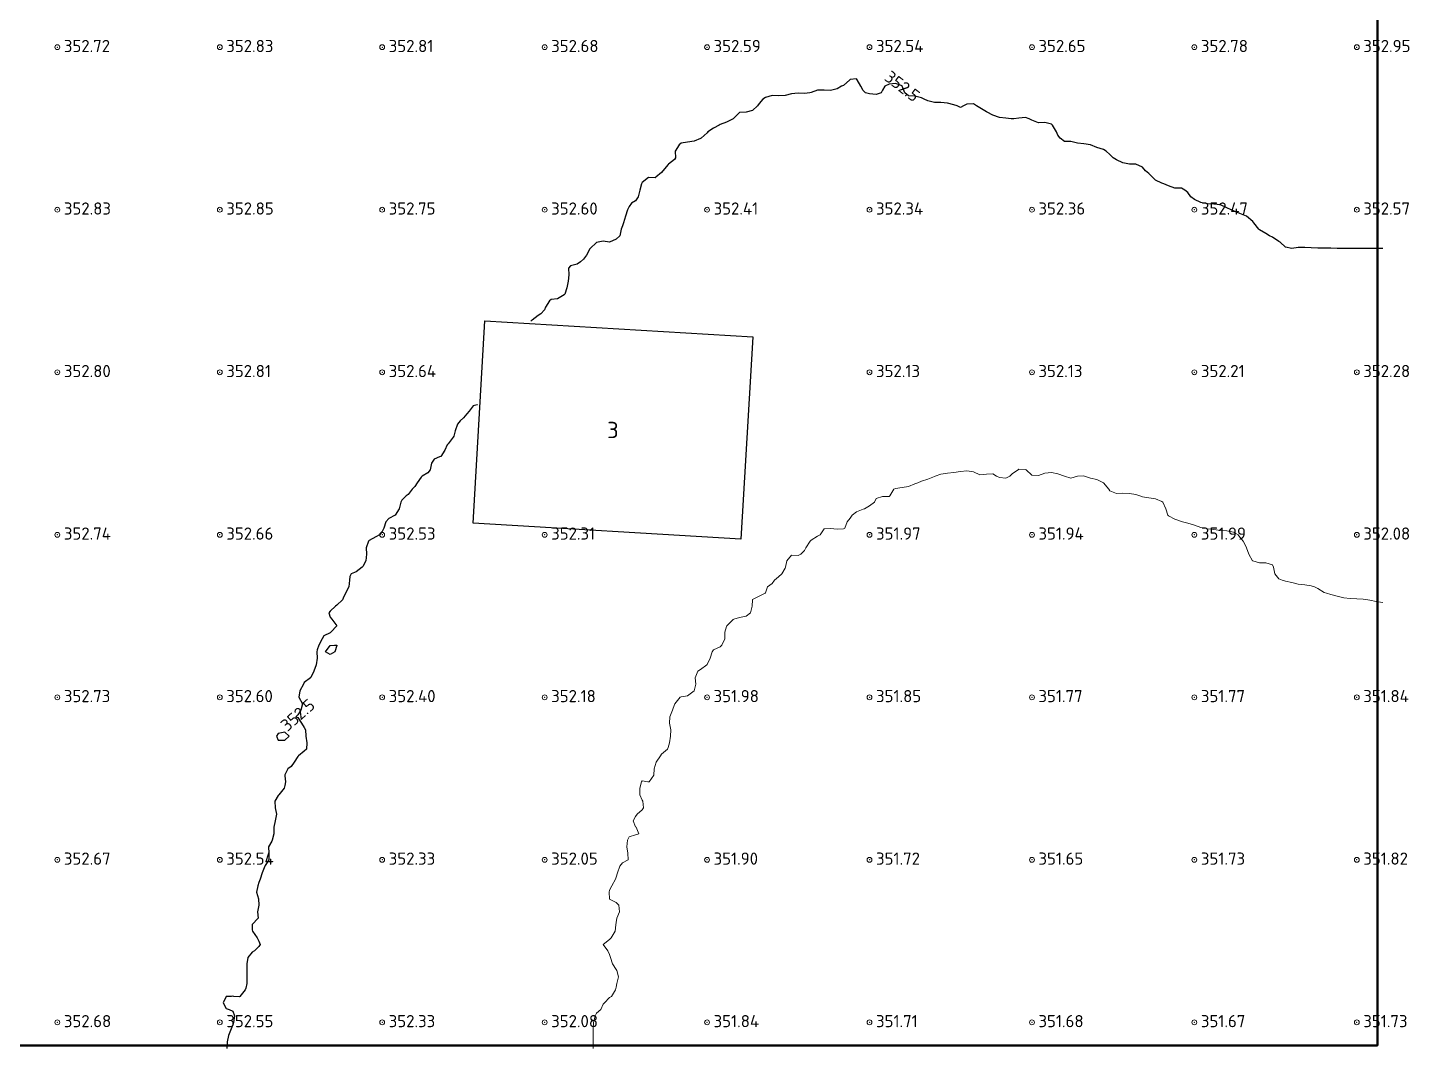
# Model space of a CAD drawing. Header units: metres. Extents: x 137 to 305, y -4507 to -4328.
# Drawn here: x 219.6 to 304.7, y -4494.1 to -4431.3 of the extents above; entities that cross this region are included whole.
import ezdxf
from ezdxf.enums import TextEntityAlignment as Align

# ---------------------------------------------------------------- set-up
doc = ezdxf.new("R2010")
doc.units = ezdxf.units.M
for name, color, linetype, lineweight in [('UZ013_СТРОЕНИЯ', 7, 'Continuous', 30), ('UZ013_СТРОЕНИЯ_ПОДП', 7, 'Continuous', 13), ('UZ329_ГОРИЗОНТАЛИ_ОСН', 30, 'Continuous', 13), ('UZ329_ГОРИЗОНТАЛИ_ПОДП', 30, 'Continuous', 13), ('UZ329_ГОРИЗОНТАЛИ_УТОЛЩ', 30, 'Continuous', 30), ('UZ330_ОТМЕТКИ', 7, 'Continuous', 13), ('КОНТРОЛЬ_ТРЕБУЕТ_ДЕШИФР', 1, 'Continuous', 25), ('РАМКА', 7, 'Continuous', 50)]:
    doc.layers.add(name, color=color, linetype=linetype, lineweight=lineweight)
doc.styles.add('GOST', font='isocpeur.ttf')

msp = doc.modelspace()

# ---------------------------------------------------------------- linework, layer by layer
at = {"layer": 'UZ013_СТРОЕНИЯ'}
msp.add_lwpolyline([(263.498, -4462.813), (247.013, -4461.843), (247.746, -4449.392), (264.23, -4450.362), (263.498, -4462.813)], close=True, dxfattribs=at)
at = {"layer": 'UZ329_ГОРИЗОНТАЛИ_ОСН'}
msp.add_polyline3d([(303.019, -4466.712, 352), (302.619, -4466.664, 352), (302.219, -4466.57, 352), (302.089, -4466.549, 352), (301.819, -4466.502, 352), (301.419, -4466.486, 352), (301.019, -4466.474, 352), (300.619, -4466.422, 352), (300.219, -4466.317, 352), (299.819, -4466.221, 352), (299.563, -4466.149, 352), (299.419, -4466.105, 352), (299.019, -4465.864, 352), (298.818, -4465.749, 352), (298.619, -4465.684, 352), (298.219, -4465.638, 352), (297.819, -4465.581, 352), (297.419, -4465.495, 352), (297.019, -4465.404, 352), (296.824, -4465.349, 352), (296.619, -4465.265, 352), (296.375, -4464.949, 352), (296.3, -4464.549, 352), (296.219, -4464.398, 352), (295.819, -4464.27, 352), (295.419, -4464.277, 352), (295.019, -4464.162, 352), (294.991, -4464.149, 352), (294.763, -4463.749, 352), (294.627, -4463.349, 352), (294.619, -4463.333, 352), (294.433, -4462.949, 352), (294.219, -4462.687, 352), (294.118, -4462.549, 352), (293.819, -4462.385, 352), (293.419, -4462.314, 352), (293.019, -4462.294, 352), (292.619, -4462.222, 352), (292.219, -4462.177, 352), (292.071, -4462.149, 352), (291.819, -4462.107, 352), (291.419, -4461.964, 352), (291.019, -4461.844, 352), (290.684, -4461.749, 352), (290.619, -4461.729, 352), (290.219, -4461.595, 352), (289.819, -4461.384, 352), (289.784, -4461.349, 352), (289.666, -4460.949, 352), (289.477, -4460.549, 352), (289.419, -4460.491, 352), (289.019, -4460.329, 352), (288.619, -4460.274, 352), (288.219, -4460.211, 352), (288.064, -4460.149, 352), (287.819, -4460.077, 352), (287.419, -4460.005, 352), (287.019, -4459.997, 352), (286.619, -4460.019, 352), (286.219, -4459.85, 352), (286.151, -4459.749, 352), (285.826, -4459.349, 352), (285.819, -4459.344, 352), (285.419, -4459.142, 352), (285.019, -4459.075, 352), (284.662, -4458.949, 352), (284.619, -4458.927, 352), (284.219, -4458.948, 352), (284.215, -4458.949, 352), (283.819, -4459.064, 352), (283.422, -4458.949, 352), (283.419, -4458.949, 352), (283.019, -4458.799, 352), (282.619, -4458.722, 352), (282.219, -4458.764, 352), (281.819, -4458.897, 352), (281.419, -4458.872, 352), (281.062, -4458.549, 352), (281.019, -4458.522, 352), (280.619, -4458.52, 352), (280.569, -4458.549, 352), (280.219, -4458.776, 352), (280.053, -4458.949, 352), (279.819, -4459.075, 352), (279.419, -4459.034, 352), (279.236, -4458.949, 352), (279.019, -4458.801, 352), (278.619, -4458.816, 352), (278.219, -4458.852, 352), (277.819, -4458.678, 352), (277.419, -4458.607, 352), (277.019, -4458.657, 352), (276.619, -4458.726, 352), (276.219, -4458.76, 352), (275.819, -4458.816, 352), (275.465, -4458.949, 352), (275.419, -4458.97, 352), (275.019, -4459.119, 352), (274.619, -4459.253, 352), (274.384, -4459.349, 352), (274.219, -4459.423, 352), (273.819, -4459.578, 352), (273.419, -4459.642, 352), (273.019, -4459.697, 352), (272.925, -4459.749, 352), (272.671, -4460.149, 352), (272.619, -4460.201, 352), (272.219, -4460.198, 352), (271.819, -4460.325, 352), (271.721, -4460.549, 352), (271.419, -4460.759, 352), (271.101, -4460.949, 352), (271.019, -4460.98, 352), (270.619, -4461.14, 352), (270.349, -4461.349, 352), (270.219, -4461.519, 352), (270.036, -4461.749, 352), (269.9, -4462.149, 352), (269.819, -4462.188, 352), (269.419, -4462.194, 352), (269.019, -4462.167, 352), (268.619, -4462.182, 352), (268.379, -4462.549, 352), (268.219, -4462.641, 352), (267.819, -4462.887, 352), (267.758, -4462.949, 352), (267.508, -4463.349, 352), (267.419, -4463.51, 352), (267.187, -4463.749, 352), (267.019, -4463.83, 352), (266.619, -4463.797, 352), (266.325, -4464.149, 352), (266.239, -4464.549, 352), (266.219, -4464.596, 352), (266.017, -4464.949, 352), (265.819, -4465.128, 352), (265.576, -4465.349, 352), (265.419, -4465.551, 352), (265.131, -4465.749, 352), (265.019, -4466.124, 352), (265, -4466.149, 352), (264.619, -4466.319, 352), (264.219, -4466.523, 352), (264.209, -4466.549, 352), (264.188, -4466.949, 352), (264.094, -4467.349, 352), (263.819, -4467.56, 352), (263.419, -4467.637, 352), (263.056, -4467.749, 352), (263.019, -4467.767, 352), (262.631, -4468.149, 352), (262.619, -4468.188, 352), (262.518, -4468.549, 352), (262.512, -4468.949, 352), (262.333, -4469.349, 352), (262.219, -4469.447, 352), (261.819, -4469.621, 352), (261.739, -4469.749, 352), (261.601, -4470.149, 352), (261.419, -4470.539, 352), (261.412, -4470.549, 352), (261.019, -4470.828, 352), (260.845, -4470.949, 352), (260.685, -4471.349, 352), (260.727, -4471.749, 352), (260.626, -4472.149, 352), (260.619, -4472.16, 352), (260.219, -4472.457, 352), (259.819, -4472.514, 352), (259.772, -4472.549, 352), (259.443, -4472.949, 352), (259.419, -4472.985, 352), (259.289, -4473.349, 352), (259.127, -4473.749, 352), (259.113, -4474.149, 352), (259.193, -4474.549, 352), (259.176, -4474.949, 352), (259.115, -4475.349, 352), (259.019, -4475.643, 352), (258.976, -4475.749, 352), (258.619, -4476.055, 352), (258.541, -4476.149, 352), (258.279, -4476.549, 352), (258.219, -4476.754, 352), (258.154, -4476.949, 352), (258.143, -4477.349, 352), (257.856, -4477.749, 352), (257.819, -4477.755, 352), (257.779, -4477.749, 352), (257.419, -4477.692, 352), (257.377, -4477.749, 352), (257.276, -4478.149, 352), (257.279, -4478.549, 352), (257.419, -4478.876, 352), (257.471, -4478.949, 352), (257.501, -4479.349, 352), (257.419, -4479.465, 352), (257.115, -4479.749, 352), (257.019, -4479.882, 352), (256.863, -4480.149, 352), (257.019, -4480.516, 352), (257.043, -4480.549, 352), (257.216, -4480.949, 352), (257.019, -4481.008, 352), (256.619, -4481.14, 352), (256.528, -4481.349, 352), (256.481, -4481.749, 352), (256.542, -4482.149, 352), (256.566, -4482.549, 352), (256.219, -4482.734, 352), (256.051, -4482.949, 352), (255.9, -4483.349, 352), (255.819, -4483.614, 352), (255.776, -4483.749, 352), (255.553, -4484.149, 352), (255.419, -4484.423, 352), (255.392, -4484.549, 352), (255.411, -4484.949, 352), (255.419, -4484.965, 352), (255.819, -4485.182, 352), (255.984, -4485.349, 352), (256.019, -4485.749, 352), (255.872, -4486.149, 352), (255.819, -4486.412, 352), (255.793, -4486.549, 352), (255.755, -4486.949, 352), (255.516, -4487.349, 352), (255.419, -4487.451, 352), (255.026, -4487.749, 352), (255.311, -4488.149, 352), (255.419, -4488.383, 352), (255.469, -4488.549, 352), (255.599, -4488.949, 352), (255.819, -4489.297, 352), (255.86, -4489.349, 352), (255.962, -4489.749, 352), (255.865, -4490.149, 352), (255.819, -4490.381, 352), (255.774, -4490.549, 352), (255.536, -4490.949, 352), (255.419, -4491.012, 352), (255.107, -4491.349, 352), (255.019, -4491.436, 352), (254.87, -4491.749, 352), (254.619, -4491.978, 352), (254.528, -4492.149, 352), (254.419, -4492.549, 352), (254.398, -4492.949, 352), (254.396, -4493.349, 352), (254.396, -4493.749, 352), (254.396, -4494.149, 352)], dxfattribs=at)
at = {"layer": 'UZ329_ГОРИЗОНТАЛИ_УТОЛЩ'}
for points in [[(303.019, -4444.928, 352.5), (302.619, -4444.928, 352.5), (302.219, -4444.928, 352.5), (301.819, -4444.928, 352.5), (301.419, -4444.928, 352.5), (301.019, -4444.928, 352.5), (300.619, -4444.927, 352.5), (300.219, -4444.926, 352.5), (299.819, -4444.923, 352.5), (299.419, -4444.92, 352.5), (299.019, -4444.91, 352.5), (298.619, -4444.89, 352.5), (298.219, -4444.87, 352.5), (297.819, -4444.878, 352.5), (297.419, -4444.931, 352.5), (297.019, -4444.855, 352.5), (296.703, -4444.549, 352.5), (296.619, -4444.498, 352.5), (296.219, -4444.24, 352.5), (296.052, -4444.149, 352.5), (295.819, -4444.021, 352.5), (295.419, -4443.782, 352.5), (295.382, -4443.749, 352.5), (295.075, -4443.349, 352.5), (295.019, -4443.274, 352.5), (294.633, -4442.949, 352.5), (294.619, -4442.94, 352.5), (294.219, -4442.785, 352.5), (293.819, -4442.626, 352.5), (293.691, -4442.549, 352.5), (293.419, -4442.438, 352.5), (293.019, -4442.252, 352.5), (292.619, -4442.211, 352.5), (292.219, -4442.185, 352.5), (291.999, -4442.149, 352.5), (291.819, -4442.11, 352.5), (291.419, -4441.928, 352.5), (291.209, -4441.749, 352.5), (291.019, -4441.478, 352.5), (290.828, -4441.349, 352.5), (290.619, -4441.218, 352.5), (290.219, -4441.222, 352.5), (289.819, -4441.078, 352.5), (289.544, -4440.949, 352.5), (289.419, -4440.906, 352.5), (289.019, -4440.72, 352.5), (288.841, -4440.549, 352.5), (288.619, -4440.326, 352.5), (288.401, -4440.149, 352.5), (288.219, -4439.936, 352.5), (287.819, -4439.749, 352.5), (287.819, -4439.749, 352.5), (287.419, -4439.746, 352.5), (287.019, -4439.658, 352.5), (286.619, -4439.488, 352.5), (286.42, -4439.349, 352.5), (286.219, -4439.153, 352.5), (285.995, -4438.949, 352.5), (285.819, -4438.85, 352.5), (285.419, -4438.722, 352.5), (285.019, -4438.549, 352.5), (285.019, -4438.549, 352.5), (284.619, -4438.49, 352.5), (284.219, -4438.457, 352.5), (283.819, -4438.353, 352.5), (283.419, -4438.342, 352.5), (283.159, -4438.149, 352.5), (283.019, -4437.967, 352.5), (282.928, -4437.749, 352.5), (282.678, -4437.349, 352.5), (282.619, -4437.293, 352.5), (282.219, -4437.175, 352.5), (281.819, -4437.209, 352.5), (281.419, -4437.047, 352.5), (281.248, -4436.949, 352.5), (281.019, -4436.879, 352.5), (280.619, -4436.923, 352.5), (280.306, -4436.949, 352.5), (280.219, -4436.958, 352.5), (280.144, -4436.949, 352.5), (279.819, -4436.92, 352.5), (279.419, -4436.871, 352.5), (279.019, -4436.721, 352.5), (278.661, -4436.549, 352.5), (278.619, -4436.528, 352.5), (278.219, -4436.285, 352.5), (278.01, -4436.149, 352.5), (277.819, -4436.025, 352.5), (277.419, -4436.059, 352.5), (277.205, -4436.149, 352.5), (277.019, -4436.254, 352.5), (276.822, -4436.149, 352.5), (276.619, -4436.088, 352.5), (276.219, -4435.986, 352.5), (275.819, -4435.943, 352.5), (275.419, -4435.943, 352.5), (275.019, -4435.849, 352.5), (274.792, -4435.749, 352.5), (274.619, -4435.654, 352.5), (274.219, -4435.558, 352.5), (273.819, -4435.534, 352.5), (273.588, -4435.349, 352.5), (273.438, -4434.949, 352.5), (273.419, -4434.934, 352.5), (273.019, -4434.79, 352.5), (272.619, -4434.829, 352.5), (272.353, -4434.949, 352.5), (272.219, -4435.192, 352.5), (272.139, -4435.349, 352.5), (271.819, -4435.46, 352.5), (271.419, -4435.416, 352.5), (271.182, -4435.349, 352.5), (271.019, -4435.208, 352.5), (270.876, -4434.949, 352.5), (270.659, -4434.549, 352.5), (270.619, -4434.495, 352.5), (270.219, -4434.545, 352.5), (270.215, -4434.549, 352.5), (269.819, -4434.897, 352.5), (269.695, -4434.949, 352.5), (269.419, -4435.101, 352.5), (269.019, -4435.215, 352.5), (268.619, -4435.186, 352.5), (268.219, -4435.189, 352.5), (267.819, -4435.336, 352.5), (267.754, -4435.349, 352.5), (267.419, -4435.387, 352.5), (267.019, -4435.367, 352.5), (266.619, -4435.422, 352.5), (266.219, -4435.528, 352.5), (265.819, -4435.537, 352.5), (265.419, -4435.515, 352.5), (265.019, -4435.637, 352.5), (264.848, -4435.749, 352.5), (264.619, -4436.006, 352.5), (264.526, -4436.149, 352.5), (264.219, -4436.437, 352.5), (263.829, -4436.549, 352.5), (263.819, -4436.552, 352.5), (263.419, -4436.562, 352.5), (263.019, -4436.947, 352.5), (263.018, -4436.949, 352.5), (262.619, -4437.16, 352.5), (262.219, -4437.311, 352.5), (262.168, -4437.349, 352.5), (261.819, -4437.528, 352.5), (261.474, -4437.749, 352.5), (261.419, -4437.81, 352.5), (261.047, -4438.149, 352.5), (261.019, -4438.173, 352.5), (260.619, -4438.33, 352.5), (260.219, -4438.384, 352.5), (259.819, -4438.454, 352.5), (259.692, -4438.549, 352.5), (259.449, -4438.949, 352.5), (259.465, -4439.349, 352.5), (259.419, -4439.466, 352.5), (259.051, -4439.749, 352.5), (259.019, -4439.76, 352.5), (258.704, -4440.149, 352.5), (258.619, -4440.258, 352.5), (258.26, -4440.549, 352.5), (258.219, -4440.588, 352.5), (257.819, -4440.566, 352.5), (257.419, -4440.867, 352.5), (257.377, -4440.949, 352.5), (257.278, -4441.349, 352.5), (257.185, -4441.749, 352.5), (257.019, -4442.006, 352.5), (256.758, -4442.149, 352.5), (256.619, -4442.347, 352.5), (256.518, -4442.549, 352.5), (256.406, -4442.949, 352.5), (256.264, -4443.349, 352.5), (256.219, -4443.535, 352.5), (256.133, -4443.749, 352.5), (256.041, -4444.149, 352.5), (255.819, -4444.361, 352.5), (255.419, -4444.535, 352.5), (255.019, -4444.475, 352.5), (254.716, -4444.549, 352.5), (254.619, -4444.566, 352.5), (254.219, -4444.938, 352.5), (254.209, -4444.949, 352.5), (253.994, -4445.349, 352.5), (253.819, -4445.583, 352.5), (253.63, -4445.749, 352.5), (253.419, -4445.899, 352.5), (253.019, -4446, 352.5), (252.882, -4446.149, 352.5), (252.915, -4446.549, 352.5), (252.863, -4446.949, 352.5), (252.779, -4447.349, 352.5), (252.653, -4447.749, 352.5), (252.619, -4447.78, 352.5), (252.219, -4448.021, 352.5), (251.819, -4448.082, 352.5), (251.718, -4448.149, 352.5), (251.477, -4448.549, 352.5), (251.419, -4448.699, 352.5), (251.186, -4448.949, 352.5), (251.019, -4449.053, 352.5), (250.648, -4449.349, 352.5), (250.619, -4449.369, 352.5), (250.563, -4449.407, 352.5)], [(247.293, -4454.537, 352.5), (247.272, -4454.549, 352.5), (247.019, -4454.623, 352.5), (246.762, -4454.949, 352.5), (246.619, -4455.107, 352.5), (246.419, -4455.349, 352.5), (246.219, -4455.543, 352.5), (246.048, -4455.749, 352.5), (245.9, -4456.149, 352.5), (245.819, -4456.481, 352.5), (245.784, -4456.549, 352.5), (245.478, -4456.949, 352.5), (245.419, -4457.02, 352.5), (245.276, -4457.349, 352.5), (245.019, -4457.73, 352.5), (244.952, -4457.749, 352.5), (244.619, -4457.895, 352.5), (244.447, -4458.149, 352.5), (244.366, -4458.549, 352.5), (244.219, -4458.728, 352.5), (243.887, -4458.949, 352.5), (243.819, -4458.996, 352.5), (243.577, -4459.349, 352.5), (243.419, -4459.578, 352.5), (243.268, -4459.749, 352.5), (243.019, -4460.076, 352.5), (242.889, -4460.149, 352.5), (242.619, -4460.412, 352.5), (242.563, -4460.549, 352.5), (242.465, -4460.949, 352.5), (242.224, -4461.349, 352.5), (242.219, -4461.352, 352.5), (241.819, -4461.545, 352.5), (241.649, -4461.749, 352.5), (241.515, -4462.149, 352.5), (241.419, -4462.354, 352.5), (241.256, -4462.549, 352.5), (241.019, -4462.672, 352.5), (240.619, -4462.898, 352.5), (240.584, -4462.949, 352.5), (240.434, -4463.349, 352.5), (240.444, -4463.749, 352.5), (240.415, -4464.149, 352.5), (240.219, -4464.499, 352.5), (240.175, -4464.549, 352.5), (239.819, -4464.823, 352.5), (239.505, -4464.949, 352.5), (239.419, -4465.125, 352.5), (239.394, -4465.349, 352.5), (239.373, -4465.749, 352.5), (239.163, -4466.149, 352.5), (239.019, -4466.459, 352.5), (238.981, -4466.549, 352.5), (238.619, -4466.888, 352.5), (238.546, -4466.949, 352.5), (238.219, -4467.254, 352.5), (238.126, -4467.349, 352.5), (238.219, -4467.628, 352.5), (238.321, -4467.749, 352.5), (238.617, -4468.149, 352.5), (238.264, -4468.549, 352.5), (238.219, -4468.584, 352.5), (237.819, -4468.758, 352.5), (237.725, -4468.949, 352.5), (237.516, -4469.349, 352.5), (237.419, -4469.625, 352.5), (237.399, -4469.749, 352.5), (237.406, -4470.149, 352.5), (237.347, -4470.549, 352.5), (237.215, -4470.949, 352.5), (237.019, -4471.336, 352.5), (236.993, -4471.349, 352.5), (236.619, -4471.63, 352.5), (236.564, -4471.749, 352.5), (236.356, -4472.149, 352.5), (236.287, -4472.549, 352.5), (236.506, -4472.949, 352.5), (236.409, -4473.349, 352.5), (236.219, -4473.637, 352.5), (236.091, -4473.749, 352.5), (236.219, -4473.799, 352.5), (236.456, -4474.149, 352.5), (236.619, -4474.406, 352.5), (236.69, -4474.549, 352.5), (236.726, -4474.949, 352.5), (236.778, -4475.349, 352.5), (236.748, -4475.749, 352.5), (236.619, -4475.873, 352.5), (236.259, -4476.149, 352.5), (236.219, -4476.195, 352.5), (235.988, -4476.549, 352.5), (235.819, -4476.807, 352.5), (235.602, -4476.949, 352.5), (235.419, -4477.326, 352.5), (235.413, -4477.349, 352.5), (235.419, -4477.378, 352.5), (235.472, -4477.749, 352.5), (235.419, -4477.986, 352.5), (235.372, -4478.149, 352.5), (235.054, -4478.549, 352.5), (235.019, -4478.585, 352.5), (234.803, -4478.949, 352.5), (234.827, -4479.349, 352.5), (234.915, -4479.749, 352.5), (234.819, -4480.149, 352.5), (234.754, -4480.549, 352.5), (234.748, -4480.949, 352.5), (234.638, -4481.349, 352.5), (234.619, -4481.41, 352.5), (234.416, -4481.749, 352.5), (234.439, -4482.149, 352.5), (234.443, -4482.549, 352.5), (234.219, -4482.895, 352.5), (234.19, -4482.949, 352.5), (234.037, -4483.349, 352.5), (233.895, -4483.749, 352.5), (233.819, -4483.95, 352.5), (233.753, -4484.149, 352.5), (233.687, -4484.549, 352.5), (233.811, -4484.949, 352.5), (233.814, -4485.349, 352.5), (233.741, -4485.749, 352.5), (233.776, -4486.149, 352.5), (233.419, -4486.528, 352.5), (233.411, -4486.549, 352.5), (233.419, -4486.861, 352.5), (233.427, -4486.949, 352.5), (233.725, -4487.349, 352.5), (233.819, -4487.564, 352.5), (233.91, -4487.749, 352.5), (233.819, -4487.878, 352.5), (233.564, -4488.149, 352.5), (233.419, -4488.222, 352.5), (233.136, -4488.549, 352.5), (233.081, -4488.949, 352.5), (233.085, -4489.349, 352.5), (233.083, -4489.749, 352.5), (233.093, -4490.149, 352.5), (233.019, -4490.449, 352.5), (232.984, -4490.549, 352.5), (232.65, -4490.949, 352.5), (232.619, -4490.984, 352.5), (232.283, -4490.949, 352.5), (232.219, -4490.944, 352.5), (232.149, -4490.949, 352.5), (231.819, -4490.969, 352.5), (231.619, -4491.349, 352.5), (231.819, -4491.699, 352.5), (232, -4491.749, 352.5), (232.219, -4491.866, 352.5), (232.315, -4492.149, 352.5), (232.268, -4492.549, 352.5), (232.219, -4492.705, 352.5), (232.125, -4492.949, 352.5), (231.952, -4493.349, 352.5), (231.875, -4493.749, 352.5), (231.86, -4494.149, 352.5)], [(238.619, -4469.341, 352.5), (238.622, -4469.349, 352.5), (238.619, -4469.371, 352.5), (238.502, -4469.749, 352.5), (238.219, -4469.91, 352.5), (237.928, -4469.749, 352.5), (238.219, -4469.367, 352.5), (238.485, -4469.349, 352.5), (238.619, -4469.341, 352.5)], [(235.019, -4474.783, 352.5), (234.904, -4474.949, 352.5), (235.019, -4475.191, 352.5), (235.419, -4475.191, 352.5), (235.697, -4474.949, 352.5), (235.419, -4474.686, 352.5), (235.019, -4474.783, 352.5)]]:
    msp.add_polyline3d(points, dxfattribs=at)
at = {"layer": 'UZ330_ОТМЕТКИ'}
for centre in [(221.419, -4432.549, 352.722), (231.419, -4432.549, 352.834), (241.419, -4432.549, 352.812), (251.419, -4432.549, 352.676), (261.419, -4432.549, 352.589), (271.419, -4432.549, 352.535), (281.419, -4432.549, 352.653), (291.419, -4432.549, 352.781), (301.419, -4432.549, 352.954), (221.419, -4442.549, 352.826), (231.419, -4442.549, 352.851), (241.419, -4442.549, 352.754), (251.419, -4442.549, 352.602), (261.419, -4442.549, 352.413), (271.419, -4442.549, 352.341), (281.419, -4442.549, 352.358), (291.419, -4442.549, 352.468), (301.419, -4442.549, 352.573), (221.419, -4452.549, 352.798), (231.419, -4452.549, 352.809), (241.419, -4452.549, 352.642), (271.419, -4452.549, 352.125), (281.419, -4452.549, 352.129), (291.419, -4452.549, 352.21), (301.419, -4452.549, 352.281), (221.419, -4462.549, 352.742), (231.419, -4462.549, 352.664), (241.419, -4462.549, 352.527), (251.419, -4462.549, 352.309), (271.419, -4462.549, 351.966), (281.419, -4462.549, 351.936), (291.419, -4462.549, 351.99), (301.419, -4462.549, 352.081), (221.419, -4472.549, 352.727), (231.419, -4472.549, 352.601), (241.419, -4472.549, 352.405), (251.419, -4472.549, 352.18), (261.419, -4472.549, 351.975), (271.419, -4472.549, 351.853), (281.419, -4472.549, 351.774), (291.419, -4472.549, 351.769), (301.419, -4472.549, 351.842), (221.419, -4482.549, 352.67), (231.419, -4482.549, 352.545), (241.419, -4482.549, 352.326), (251.419, -4482.549, 352.053), (261.419, -4482.549, 351.9), (271.419, -4482.549, 351.717), (281.419, -4482.549, 351.65), (291.419, -4482.549, 351.728), (301.419, -4482.549, 351.824), (221.419, -4492.549, 352.681), (231.419, -4492.549, 352.545), (241.419, -4492.549, 352.325), (251.419, -4492.549, 352.084), (261.419, -4492.549, 351.842), (271.419, -4492.549, 351.71), (281.419, -4492.549, 351.678), (291.419, -4492.549, 351.667), (301.419, -4492.549, 351.729)]:
    msp.add_circle(centre, 0.15, dxfattribs=at)
for p in [(221.419, -4432.549, 352.722), (231.419, -4432.549, 352.834), (241.419, -4432.549, 352.812), (251.419, -4432.549, 352.676), (261.419, -4432.549, 352.589), (271.419, -4432.549, 352.535), (281.419, -4432.549, 352.653), (291.419, -4432.549, 352.781), (301.419, -4432.549, 352.954), (221.419, -4442.549, 352.826), (231.419, -4442.549, 352.851), (241.419, -4442.549, 352.754), (251.419, -4442.549, 352.602), (261.419, -4442.549, 352.413), (271.419, -4442.549, 352.341), (281.419, -4442.549, 352.358), (291.419, -4442.549, 352.468), (301.419, -4442.549, 352.573), (221.419, -4452.549, 352.798), (231.419, -4452.549, 352.809), (241.419, -4452.549, 352.642), (271.419, -4452.549, 352.125), (281.419, -4452.549, 352.129), (291.419, -4452.549, 352.21), (301.419, -4452.549, 352.281), (221.419, -4462.549, 352.742), (231.419, -4462.549, 352.664), (241.419, -4462.549, 352.527), (251.419, -4462.549, 352.309), (271.419, -4462.549, 351.966), (281.419, -4462.549, 351.936), (291.419, -4462.549, 351.99), (301.419, -4462.549, 352.081), (221.419, -4472.549, 352.727), (231.419, -4472.549, 352.601), (241.419, -4472.549, 352.405), (251.419, -4472.549, 352.18), (261.419, -4472.549, 351.975), (271.419, -4472.549, 351.853), (281.419, -4472.549, 351.774), (291.419, -4472.549, 351.769), (301.419, -4472.549, 351.842), (221.419, -4482.549, 352.67), (231.419, -4482.549, 352.545), (241.419, -4482.549, 352.326), (251.419, -4482.549, 352.053), (261.419, -4482.549, 351.9), (271.419, -4482.549, 351.717), (281.419, -4482.549, 351.65), (291.419, -4482.549, 351.728), (301.419, -4482.549, 351.824), (221.419, -4492.549, 352.681), (231.419, -4492.549, 352.545), (241.419, -4492.549, 352.325), (251.419, -4492.549, 352.084), (261.419, -4492.549, 351.842), (271.419, -4492.549, 351.71), (281.419, -4492.549, 351.678), (291.419, -4492.549, 351.667), (301.419, -4492.549, 351.729)]:
    msp.add_point(p, dxfattribs=at)
at = {"layer": 'КОНТРОЛЬ_ТРЕБУЕТ_ДЕШИФР'}
msp.add_lwpolyline([(263.498, -4462.813), (247.013, -4461.843), (247.746, -4449.392), (264.23, -4450.362), (263.498, -4462.813)], close=True, dxfattribs=at)
at = {"layer": 'РАМКА'}
msp.add_lwpolyline([(136.619, -4493.97), (302.693, -4493.97), (302.693, -4327.749), (136.619, -4327.749)], close=True, dxfattribs=at)

# ---------------------------------------------------------------- texts
at = {"layer": 'UZ013_СТРОЕНИЯ_ПОДП', "style": 'GOST'}
msp.add_text('3', height=1, dxfattribs=at).set_placement((255.622, -4456.102), align=Align.MIDDLE_CENTER)
at = {"layer": 'UZ329_ГОРИЗОНТАЛИ_ПОДП', "style": 'GOST'}
for rotation, p in [(322.45875, (273.438, -4434.949)), (41.16959, (236.219, -4473.637))]:
    msp.add_text('352.5', height=0.75, rotation=rotation, dxfattribs=at).set_placement(p, align=Align.MIDDLE_CENTER)
at = {"layer": 'UZ330_ОТМЕТКИ', "style": 'GOST'}
for s, p in [('352.72', (221.819, -4432.849)), ('352.83', (231.819, -4432.849)), ('352.81', (241.819, -4432.849)), ('352.68', (251.819, -4432.849)), ('352.59', (261.819, -4432.849)), ('352.54', (271.819, -4432.849)), ('352.65', (281.819, -4432.849)), ('352.78', (291.819, -4432.849)), ('352.95', (301.819, -4432.849)), ('352.83', (221.819, -4442.849)), ('352.85', (231.819, -4442.849)), ('352.75', (241.819, -4442.849)), ('352.60', (251.819, -4442.849)), ('352.41', (261.819, -4442.849)), ('352.34', (271.819, -4442.849)), ('352.36', (281.819, -4442.849)), ('352.47', (291.819, -4442.849)), ('352.57', (301.819, -4442.849)), ('352.80', (221.819, -4452.849)), ('352.81', (231.819, -4452.849)), ('352.64', (241.819, -4452.849)), ('352.13', (271.819, -4452.849)), ('352.13', (281.819, -4452.849)), ('352.21', (291.819, -4452.849)), ('352.28', (301.819, -4452.849)), ('352.74', (221.819, -4462.849)), ('352.66', (231.819, -4462.849)), ('352.53', (241.819, -4462.849)), ('352.31', (251.819, -4462.849)), ('351.97', (271.819, -4462.849)), ('351.94', (281.819, -4462.849)), ('351.99', (291.819, -4462.849)), ('352.08', (301.819, -4462.849)), ('352.73', (221.819, -4472.849)), ('352.60', (231.819, -4472.849)), ('352.40', (241.819, -4472.849)), ('352.18', (251.819, -4472.849)), ('351.98', (261.819, -4472.849)), ('351.85', (271.819, -4472.849)), ('351.77', (281.819, -4472.849)), ('351.77', (291.819, -4472.849)), ('351.84', (301.819, -4472.849)), ('352.67', (221.819, -4482.849)), ('352.54', (231.819, -4482.849)), ('352.33', (241.819, -4482.849)), ('352.05', (251.819, -4482.849)), ('351.90', (261.819, -4482.849)), ('351.72', (271.819, -4482.849)), ('351.65', (281.819, -4482.849)), ('351.73', (291.819, -4482.849)), ('351.82', (301.819, -4482.849)), ('352.68', (221.819, -4492.849)), ('352.55', (231.819, -4492.849)), ('352.33', (241.819, -4492.849)), ('352.08', (251.819, -4492.849)), ('351.84', (261.819, -4492.849)), ('351.71', (271.819, -4492.849)), ('351.68', (281.819, -4492.849)), ('351.67', (291.819, -4492.849)), ('351.73', (301.819, -4492.849))]:
    msp.add_text(s, height=0.75, dxfattribs=at).set_placement(p)

doc.saveas('drawing.dxf')
